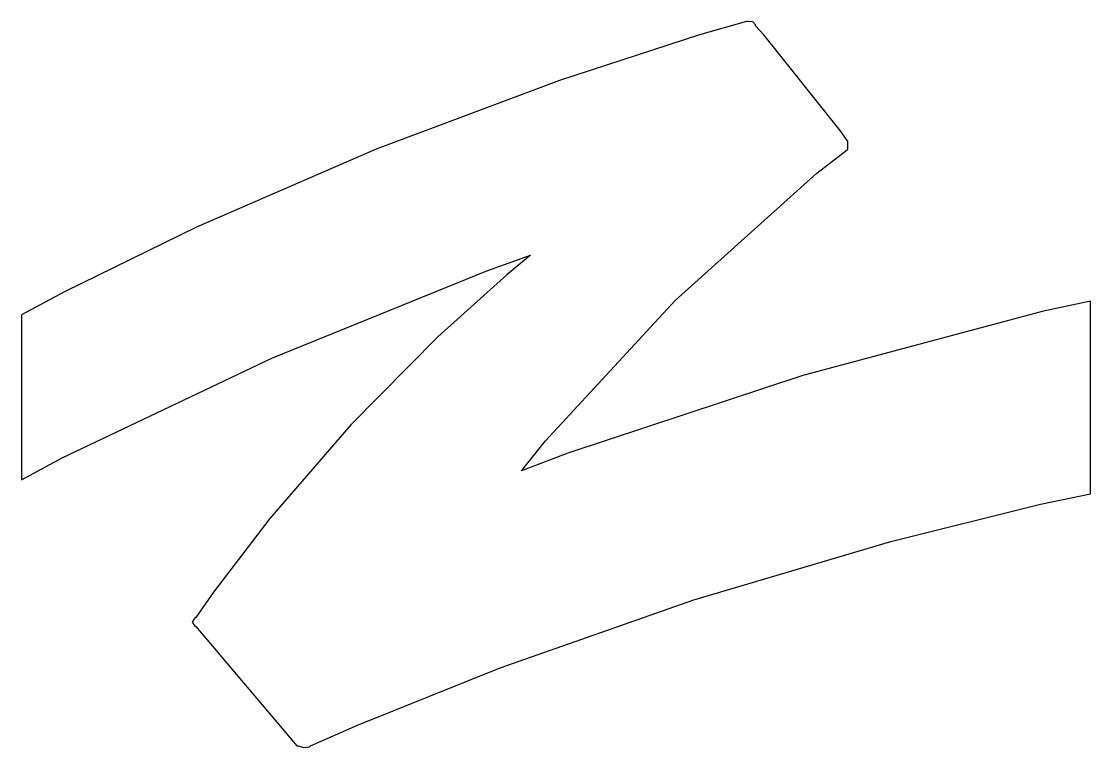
# Model space of a CAD drawing. Extents: x 0 to 6.17, y 0.04 to 4.23.
import ezdxf

# ---------------------------------------------------------------- set-up
doc = ezdxf.new("R2010")
doc.units = 0
doc.layers.get('0').update_dxf_attribs({"linetype": 'CONTINUOUS'})

msp = doc.modelspace()

# ---------------------------------------------------------------- linework, layer by layer
at = {"color": 142}
for p, q in [((4.181, 4.2333), (3.9095, 4.1562)), ((4.1892, 4.2333), (4.181, 4.2333)), ((4.2168, 4.2306), (4.1892, 4.2333)), ((4.2333, 4.214), (4.2168, 4.2306)), ((4.2333, 4.2072), (4.2333, 4.214)), ((4.2802, 4.1548), (4.2333, 4.2072)), ((3.9095, 4.1562), (3.102, 3.893)), ((4.7211, 3.6035), (4.2802, 4.1548)), ((3.102, 3.893), (2.045, 3.4961)), ((4.7625, 3.5457), (4.7211, 3.6035)), ((4.7652, 3.5429), (4.7625, 3.5457)), ((4.7652, 3.4961), (4.7652, 3.5429)), ((2.045, 3.4961), (1.0101, 3.0455)), ((4.5875, 3.3569), (4.7625, 3.492)), ((4.7625, 3.492), (4.7652, 3.4961)), ((3.7689, 2.6224), (4.5875, 3.3569)), ((1.0101, 3.0455), (0.248, 2.672)), ((2.6844, 2.7947), (2.9366, 2.8842)), ((2.9366, 2.8842), (2.7988, 2.7712)), ((1.4442, 2.2903), (2.6844, 2.7947)), ((2.7988, 2.7712), (2.4005, 2.4129)), ((0.248, 2.672), (0, 2.5397)), ((3.022, 1.8121), (3.7689, 2.6224)), ((6.1654, 2.6197), (5.8856, 2.559)), ((6.1654, 1.5076), (6.1654, 2.6197)), ((0, 2.5397), (0, 1.5875)), ((5.8856, 2.559), (4.5062, 2.1897)), ((2.4005, 2.4129), (1.8989, 1.9058)), ((0.2356, 1.7143), (1.4442, 2.2903)), ((4.5062, 2.1897), (3.1502, 1.7418)), ((1.8989, 1.9058), (1.4332, 1.3656)), ((2.8842, 1.6399), (3.022, 1.8121)), ((3.1502, 1.7418), (2.8842, 1.6399)), ((0, 1.5875), (0.2356, 1.7143)), ((5.876, 1.4469), (6.1654, 1.5076)), ((5.0133, 1.232), (5.876, 1.4469)), ((1.4332, 1.3656), (1.1079, 0.9398)), ((3.8778, 0.8957), (5.0133, 1.232)), ((1.1079, 0.9398), (1.006, 0.7937)), ((2.7616, 0.503), (3.8778, 0.8957)), ((0.9991, 0.7882), (0.9853, 0.7676)), ((0.9853, 0.7676), (0.9991, 0.7469)), ((1.006, 0.7937), (0.9991, 0.7882)), ((0.9991, 0.7469), (1.006, 0.7414)), ((1.006, 0.7414), (1.5875, 0.0524)), ((1.9375, 0.1723), (2.7616, 0.503)), ((1.6674, 0.0524), (1.9375, 0.1723)), ((1.5875, 0.0524), (1.5971, 0.0524)), ((1.5971, 0.0524), (1.6261, 0.0427)), ((1.6261, 0.0427), (1.6605, 0.0469)), ((1.6605, 0.0469), (1.6674, 0.0524))]:
    msp.add_line(p, q, dxfattribs=at)

doc.saveas('drawing.dxf')
